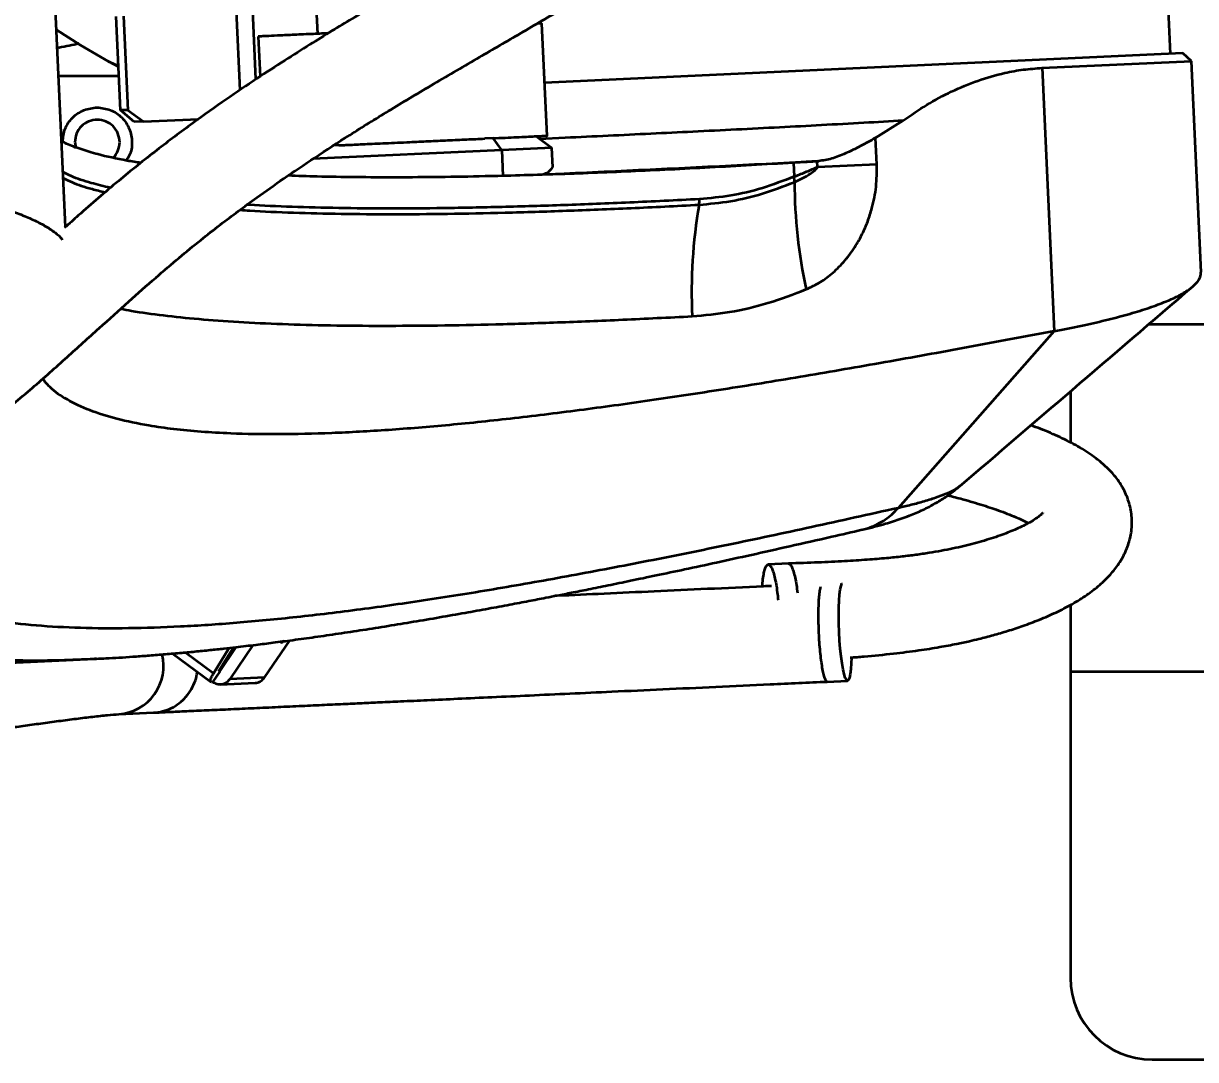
# Model space of a CAD drawing. Header units: millimetres. Extents: x 0 to 420, y 0 to 297.
# Drawn here: x 283.052 to 285.922, y 159.392 to 161.928 of the extents above; entities that cross this region are included whole.
import ezdxf

# ---------------------------------------------------------------- set-up
doc = ezdxf.new("R2010")
doc.units = ezdxf.units.MM
doc.layers.add('尺寸线层', color=150, linetype='Continuous')
doc.styles.add('SLDTEXTSTYLE2', font='TXT', dxfattribs={"width": 0.7})
doc.dimstyles.new('SLDDIMSTYLE0', dxfattribs={"dimtxt": 3.5, "dimasz": 3.302, "dimexe": 0, "dimexo": 0.0625, "dimgap": 0.875, "dimtad": 1, "dimdec": 1, "dimlfac": 100, "dimrnd": 1e-09, "dimzin": 12, "dimdsep": 46, "dimtxsty": 'SLDTEXTSTYLE2', "dimsah": 1, "dimcen": 0.09, "dimadec": 0, "dimazin": 3, "dimtfac": 1, "dimtdec": 3, "dimtofl": 0, "dimtmove": 0, "dimatfit": 3, "dimfxl": 0, "dimfrac": 2, "dimtolj": 1, "dimtzin": 12, "dimarcsym": 0})

# ---------------------------------------------------------------- blocks, each defined once
blk = doc.blocks.new('_D_7')
at = {"layer": '尺寸线层'}
for p, q in [((70.597, 160.4022), (70.597, 246.1922)), ((332.8156, 175.1167), (332.8156, 246.1922)), ((332.8156, 245.1922), (70.597, 245.1922))]:
    blk.add_line(p, q, dxfattribs=at)
for points in [[(70.597, 245.1922), (73.899, 244.6842), (73.899, 245.7002)], [(332.8156, 245.1922), (329.5136, 245.7002), (329.5136, 244.6842)]]:
    blk.add_solid(points, dxfattribs=at)
at = {"layer": '尺寸线层', "insert": (202.8758, 249.704), "char_height": 3.5, "attachment_point": 1, "style": 'SLDTEXTSTYLE2'}
blk.add_mtext('26221.85', dxfattribs=at)

msp = doc.modelspace()

# ---------------------------------------------------------------- linework, layer by layer
at = {"color": 7, "linetype": 'Continuous', "lineweight": 35}
for p, q in [((283.155, 161.4299), (283.1281, 162.0151)), ((283.7665, 162.0084), (283.7714, 161.9025)), ((285.8608, 161.8533), (285.8542, 161.9982)), ((283.6209, 161.7912), (283.6131, 161.9603)), ((283.2891, 161.7152), (283.2786, 161.9449)), ((283.2965, 161.9457), (283.3071, 161.716)), ((283.5726, 161.9584), (283.5815, 161.7645)), ((284.334, 161.653), (284.3213, 161.9278)), ((283.6265, 161.8958), (283.631, 161.7978)), ((285.8908, 161.8547), (284.328, 161.7829)), ((285.9117, 161.8357), (285.8908, 161.8547)), ((283.2596, 161.8349), (283.2841, 161.8237)), ((283.2842, 161.822), (283.2596, 161.8349)), ((285.5463, 161.8189), (285.9117, 161.8357)), ((285.5463, 161.8189), (285.5759, 161.1748)), ((285.9354, 161.3192), (285.9117, 161.8357)), ((283.2853, 161.7985), (283.1381, 161.7985)), ((283.3071, 161.716), (283.2891, 161.7152)), ((283.3229, 161.6867), (283.2891, 161.7152)), ((283.3071, 161.716), (283.3455, 161.6877)), ((283.3455, 161.6877), (283.3229, 161.6867)), ((283.3455, 161.6877), (283.4806, 161.6939)), ((285.2059, 161.6906), (285.1383, 161.6477)), ((284.2017, 161.647), (284.1815, 161.646)), ((284.2017, 161.647), (284.208, 161.6473)), ((284.2229, 161.6179), (284.2017, 161.647)), ((284.3071, 161.6518), (284.3459, 161.6236)), ((284.3153, 161.6458), (284.378, 161.6487)), ((285.1412, 161.583), (285.1383, 161.6477)), ((283.1491, 161.6373), (283.1453, 161.6412)), ((283.1774, 161.6372), (283.1799, 161.6246)), ((284.2229, 161.6179), (283.7603, 161.5967)), ((283.824, 161.6296), (283.8105, 161.629)), ((283.8144, 161.6313), (283.8145, 161.6292)), ((284.3459, 161.6236), (284.2229, 161.6179)), ((284.2229, 161.6179), (284.2258, 161.5549)), ((284.348, 161.576), (284.3459, 161.6236)), ((284.9372, 161.5869), (284.9388, 161.5529)), ((284.9952, 161.5907), (284.999, 161.591)), ((284.9959, 161.5763), (284.9952, 161.5907)), ((285.1412, 161.583), (284.9959, 161.5763)), ((285.8079, 161.1922), (291.2154, 161.1922)), ((285.5759, 161.1748), (285.1937, 160.742)), ((285.6154, 161.0273), (285.6154, 160.9021)), ((285.3444, 160.7959), (285.344, 160.7956)), ((285.1936, 160.742), (285.1937, 160.742)), ((285.1018, 160.6888), (285.107, 160.6898)), ((284.9248, 160.6059), (284.8756, 160.6037)), ((285.6154, 160.5047), (285.6154, 160.3422)), ((283.6423, 160.3274), (283.7037, 160.4179)), ((283.4167, 160.3858), (283.5103, 160.3162)), ((283.5171, 160.337), (283.4477, 160.3886)), ((283.5171, 160.337), (283.5558, 160.3997)), ((283.5294, 160.3419), (283.5657, 160.4008)), ((283.5324, 160.342), (283.5728, 160.4016)), ((283.6136, 160.4064), (283.5574, 160.3235)), ((283.5636, 160.3882), (283.5597, 160.3911)), ((283.5636, 160.3881), (283.5597, 160.391)), ((282.9136, 160.3584), (283.2256, 160.3727)), ((283.2244, 160.3727), (283.2308, 160.373)), ((283.2256, 160.3733), (283.2308, 160.3735)), ((283.5324, 160.342), (283.5147, 160.316)), ((283.5294, 160.3419), (283.5324, 160.342)), ((283.6423, 160.3274), (283.5574, 160.3235)), ((285.6154, 160.3422), (287.0154, 160.3422)), ((285.6154, 160.3422), (285.6154, 159.5922)), ((283.5147, 160.316), (283.5118, 160.3159)), ((283.5338, 160.3101), (283.6188, 160.314)), ((285.0198, 160.317), (285.0694, 160.3193)), ((283.2854, 160.2373), (283.3703, 160.2412)), ((285.8154, 159.3922), (286.8154, 159.3922))]:
    msp.add_line(p, q, dxfattribs=at)
at = {"color": 7, "linetype": 'Continuous', "lineweight": 35, "flags": 128}
for points in [[(283.2596, 161.8349), (283.1917, 161.8743), (283.1329, 161.9123)], [(285.0792, 160.3754), (285.0787, 160.3626), (285.0775, 160.3478), (285.076, 160.3357), (285.0741, 160.3267), (285.0718, 160.3212), (285.0694, 160.3193), (285.0667, 160.321), (285.064, 160.3263), (285.0613, 160.335), (285.0586, 160.3469), (285.0561, 160.3616), (285.0539, 160.3786), (285.0519, 160.3975), (285.0503, 160.4177), (285.0492, 160.4385), (285.0484, 160.4593), (285.0482, 160.4795), (285.0484, 160.4985), (285.0491, 160.5157), (285.0502, 160.5306), (285.0517, 160.5426), (285.0537, 160.5516), (285.0559, 160.5571), (285.0561, 160.5574)]]:
    msp.add_lwpolyline(points, dxfattribs=at)
at = {"color": 7, "linetype": 'Continuous', "lineweight": 35}
for centre, radius, start, end in [((284.8798, 161.5411), 0.0601, 358.6512, 11.2425), ((286.1363, 161.5381), 1.1964, 179.9212, 192.593), ((285.9269, 161.2725), 1.239, 170.167, 182.8327), ((284.6451, 161.4947), 0.0619, 350.1318, 2.7984), ((283.276, 160.3559), 0.119, 274.5371, 13.7693), ((285.8154, 159.5922), 0.2, 180, 270)]:
    msp.add_arc(centre, radius, start, end, dxfattribs=at)
for points, knots in [([(282.4068, 160.655), (282.4427, 160.6643), (282.5141, 160.6827), (282.6157, 160.7226), (282.7101, 160.77), (282.7968, 160.8223), (282.8869, 160.8843), (282.9789, 160.9555), (283.072, 161.034), (283.1572, 161.1095), (283.2354, 161.1803), (283.3074, 161.2454), (283.3725, 161.303), (283.4312, 161.3532), (283.484, 161.3964), (283.5323, 161.4343), (283.5781, 161.4689), (283.6296, 161.5066), (283.6919, 161.5505), (283.7678, 161.6016), (283.8535, 161.6569), (283.9487, 161.7158), (284.0529, 161.7781), (284.1591, 161.84), (284.2654, 161.9016), (284.3699, 161.9627), (284.476, 162.0263), (284.5836, 162.0922), (284.6928, 162.1603), (284.8042, 162.2309), (284.8784, 162.2784), (284.9164, 162.3028)], [0, 0, 0, 0, 0.034674, 0.069013, 0.101876, 0.133426, 0.163744, 0.204177, 0.242225, 0.277785, 0.310754, 0.341062, 0.368674, 0.392251, 0.413542, 0.432777, 0.450005, 0.467609, 0.493017, 0.521939, 0.554332, 0.590151, 0.629355, 0.671921, 0.711101, 0.752819, 0.796973, 0.843676, 0.893055, 0.945172, 1, 1, 1, 1]), ([(283.9901, 162.0187), (283.9832, 162.0146), (283.9566, 161.9991), (283.9119, 161.9727), (283.8577, 161.9404), (283.8054, 161.9086), (283.7506, 161.8748), (283.6893, 161.8361), (283.621, 161.7916), (283.5457, 161.7406), (283.4636, 161.6824), (283.3752, 161.6161), (283.2815, 161.5408), (283.2069, 161.4766), (283.1636, 161.4376), (283.1524, 161.4275)], [0, 0, 0, 0, 0.024223, 0.093535, 0.155727, 0.212254, 0.274677, 0.345432, 0.424733, 0.512812, 0.609925, 0.716357, 0.832393, 0.956645, 1, 1, 1, 1]), ([(283.7976, 161.9037), (283.7835, 161.903), (283.7501, 161.9015), (283.7086, 161.8996), (283.6717, 161.8979), (283.6457, 161.8967), (283.6294, 161.896), (283.6276, 161.8959), (283.6267, 161.8958)], [0, 0, 0, 0, 0.1287557, 0.3040709, 0.4793861, 0.6547014, 0.8300166, 1, 1, 1, 1]), ([(284.3201, 161.9277), (284.3202, 161.9277), (284.3207, 161.9277), (284.3162, 161.9275), (284.3093, 161.9272), (284.3089, 161.9272)], [0, 0, 0, 0, 0.32904, 0.967653, 1, 1, 1, 1]), ([(283.1883, 161.8784), (283.172, 161.875), (283.1545, 161.8714), (283.1362, 161.8676), (283.1349, 161.8674)], [0, 0, 0, 0, 0.930918, 1, 1, 1, 1]), ([(285.2059, 161.6906), (285.2251, 161.7036), (285.2635, 161.7297), (285.3246, 161.7624), (285.3882, 161.7891), (285.4473, 161.806), (285.5001, 161.8156), (285.5309, 161.8178), (285.5463, 161.8189)], [0, 0, 0, 0, 0.185261, 0.370486, 0.559533, 0.748536, 0.874026, 1, 1, 1, 1]), ([(283.1477, 161.6387), (283.1489, 161.6494), (283.1514, 161.6711), (283.1709, 161.6987), (283.1989, 161.7184), (283.2212, 161.721), (283.2324, 161.7222)], [0, 0, 0, 0, 0.2412994, 0.4941996, 0.7470998, 1, 1, 1, 1]), ([(283.2324, 161.7222), (283.2435, 161.721), (283.2657, 161.7184), (283.294, 161.6988), (283.313, 161.6706), (283.3192, 161.6375), (283.3153, 161.6094), (283.3057, 161.5965), (283.3028, 161.5926)], [0, 0, 0, 0, 0.183819, 0.367638, 0.551457, 0.735276, 0.919095, 1, 1, 1, 1]), ([(284.378, 161.6487), (284.413, 161.6503), (284.4821, 161.6535), (284.587, 161.6585), (284.6919, 161.6636), (284.7974, 161.6688), (284.9027, 161.6741), (285.0071, 161.6796), (285.1085, 161.6851), (285.1739, 161.6888), (285.2059, 161.6906)], [0, 0, 0, 0, 0.129059, 0.254756, 0.377082, 0.503324, 0.629133, 0.752251, 0.879041, 1, 1, 1, 1]), ([(284.208, 161.6473), (284.2184, 161.6477), (284.2393, 161.6487), (284.2663, 161.6499), (284.2897, 161.651), (284.3084, 161.6519), (284.3225, 161.6525), (284.3309, 161.6529), (284.3346, 161.6531), (284.3337, 161.653), (284.3336, 161.653)], [0, 0, 0, 0, 0.1397911, 0.2795821, 0.4193732, 0.5591643, 0.6989554, 0.8387464, 0.9785375, 1, 1, 1, 1]), ([(285.1383, 161.6477), (285.1256, 161.6407), (285.1004, 161.6267), (285.0647, 161.6092), (285.0303, 161.5956), (285.0095, 161.5925), (284.999, 161.591)], [0, 0, 0, 0, 0.24501, 0.491369, 0.743909, 1, 1, 1, 1]), ([(283.3396, 161.5866), (283.3282, 161.5883), (283.2878, 161.5944), (283.2397, 161.6056), (283.1918, 161.6197), (283.1626, 161.6302), (283.1493, 161.6371), (283.1454, 161.6391)], [0, 0, 0, 0, 0.1304249, 0.4594006, 0.68346, 0.9075644, 1, 1, 1, 1]), ([(283.2719, 161.5993), (283.2763, 161.6047), (283.2852, 161.6158), (283.2866, 161.6299), (283.2874, 161.6372)], [0, 0, 0, 0, 0.485689, 1, 1, 1, 1]), ([(284.9372, 161.5869), (284.8684, 161.5829), (284.7306, 161.5748), (284.5369, 161.5654), (284.353, 161.5582), (284.1985, 161.5538), (284.0702, 161.5516), (283.9646, 161.5509), (283.8645, 161.5513), (283.7757, 161.5527), (283.7231, 161.5546), (283.6998, 161.5554)], [0, 0, 0, 0, 0.1367662, 0.2735323, 0.4112481, 0.5489637, 0.6427714, 0.7365981, 0.8304057, 0.9249054, 1, 1, 1, 1]), ([(284.3208, 161.5581), (284.3575, 161.5598), (284.4309, 161.5632), (284.5434, 161.5685), (284.6567, 161.5739), (284.7708, 161.5795), (284.8854, 161.5852), (284.9611, 161.589), (284.999, 161.591)], [0, 0, 0, 0, 0.167019, 0.333403, 0.499014, 0.665292, 0.832337, 1, 1, 1, 1]), ([(284.9952, 161.5907), (284.9867, 161.5901), (284.9697, 161.5889), (284.9481, 161.5876), (284.9372, 161.5869)], [0, 0, 0, 0, 0.497276, 1, 1, 1, 1]), ([(281.4504, 161.4265), (281.4544, 161.4323), (281.4623, 161.444), (281.484, 161.4613), (281.5133, 161.4784), (281.549, 161.4941), (281.5891, 161.5082), (281.6325, 161.5208), (281.6816, 161.5326), (281.7349, 161.5432), (281.7914, 161.5523), (281.8509, 161.5602), (281.9143, 161.5668), (281.9783, 161.5718), (282.0457, 161.5756), (282.1162, 161.578), (282.1936, 161.5789), (282.2728, 161.578), (282.3494, 161.5754), (282.4218, 161.5715), (282.4903, 161.5665), (282.558, 161.5603), (282.6243, 161.5528), (282.6882, 161.5443), (282.7498, 161.5348), (282.8088, 161.5242), (282.8647, 161.5127), (282.9166, 161.5005), (282.9646, 161.4876), (283.0082, 161.474), (283.047, 161.46), (283.0802, 161.4456), (283.1081, 161.431), (283.1298, 161.4161), (283.1426, 161.4052), (283.1463, 161.3993), (283.1469, 161.3984)], [0, 0, 0, 0, 0.0334457, 0.066891, 0.1015982, 0.1363046, 0.1658264, 0.1953477, 0.2257788, 0.2562094, 0.2848734, 0.313537, 0.3430762, 0.3726152, 0.3982259, 0.4294145, 0.4606032, 0.4929421, 0.5252814, 0.5531751, 0.5810691, 0.6097389, 0.6384092, 0.6669282, 0.6954477, 0.724751, 0.7540546, 0.7833709, 0.8126874, 0.8428229, 0.8729585, 0.9028379, 0.9327172, 0.9634594, 0.9942014, 1, 1, 1, 1]), ([(283.2648, 161.5255), (283.2486, 161.5293), (283.2125, 161.538), (283.1743, 161.5509), (283.1555, 161.5604), (283.1489, 161.5637)], [0, 0, 0, 0, 0.345797, 0.770341, 1, 1, 1, 1]), ([(284.3208, 161.5581), (284.3254, 161.5591), (284.3349, 161.5612), (284.3436, 161.571), (284.348, 161.576)], [0, 0, 0, 0, 0.49336, 1, 1, 1, 1]), ([(284.9388, 161.5529), (284.9394, 161.5531), (284.9503, 161.5572), (284.9709, 161.5657), (284.9874, 161.5727), (284.9959, 161.5763)], [0, 0, 0, 0, 0.026863, 0.499834, 1, 1, 1, 1]), ([(284.9399, 161.5397), (284.9533, 161.546), (284.9716, 161.5545), (284.9878, 161.5668), (284.9936, 161.5722), (284.9952, 161.5752), (284.9959, 161.5763)], [0, 0, 0, 0, 0.635556, 0.870329, 0.949944, 1, 1, 1, 1]), ([(284.9687, 161.2772), (284.98, 161.2826), (285.0026, 161.2933), (285.0347, 161.3175), (285.0644, 161.3476), (285.0881, 161.3801), (285.1061, 161.4125), (285.1194, 161.4428), (285.1291, 161.4728), (285.1357, 161.5014), (285.1413, 161.537), (285.1413, 161.5646), (285.1412, 161.583)], [0, 0, 0, 0, 0.125113, 0.2502204, 0.3750183, 0.4993528, 0.583388, 0.6672132, 0.7496639, 0.8129434, 0.8751225, 1, 1, 1, 1]), ([(283.1495, 161.5493), (283.1564, 161.5459), (283.1757, 161.5363), (283.21, 161.5248), (283.2412, 161.5174), (283.2523, 161.5147)], [0, 0, 0, 0, 0.261455, 0.736413, 1, 1, 1, 1]), ([(284.7061, 161.4841), (284.7319, 161.4864), (284.7834, 161.4911), (284.8616, 161.5098), (284.9138, 161.5297), (284.9399, 161.5397)], [0, 0, 0, 0, 0.333537, 0.666208, 1, 1, 1, 1]), ([(284.9388, 161.5529), (284.9129, 161.543), (284.8611, 161.5232), (284.7835, 161.5047), (284.7325, 161.5001), (284.707, 161.4977)], [0, 0, 0, 0, 0.333545, 0.66706, 1, 1, 1, 1]), ([(283.5821, 161.4716), (283.5899, 161.4711), (283.6301, 161.4681), (283.712, 161.4648), (283.828, 161.4618), (283.9539, 161.4609), (284.0878, 161.4619), (284.2299, 161.4647), (284.3799, 161.4694), (284.5378, 161.4757), (284.65, 161.4813), (284.7061, 161.4841)], [0, 0, 0, 0, 0.029815, 0.152407, 0.27469, 0.396777, 0.518828, 0.638821, 0.75909, 0.879538, 1, 1, 1, 1]), ([(284.707, 161.4977), (284.6495, 161.4949), (284.5352, 161.4891), (284.3747, 161.4828), (284.2227, 161.4782), (284.0796, 161.4754), (283.9462, 161.4746), (283.8222, 161.4756), (283.709, 161.4787), (283.6348, 161.4816), (283.6011, 161.484), (283.5991, 161.4841)], [0, 0, 0, 0, 0.125991, 0.250544, 0.375494, 0.500032, 0.624606, 0.747409, 0.870037, 0.992493, 1, 1, 1, 1]), ([(285.5759, 161.1748), (285.5979, 161.1791), (285.6421, 161.1878), (285.7018, 161.2015), (285.7561, 161.2157), (285.8043, 161.2304), (285.8455, 161.2453), (285.8796, 161.2607), (285.9062, 161.2763), (285.9245, 161.2918), (285.9345, 161.3062), (285.9347, 161.3152), (285.9348, 161.3192)], [0, 0, 0, 0, 0.098496, 0.196993, 0.298144, 0.399295, 0.501435, 0.603576, 0.708634, 0.813693, 0.916694, 1, 1, 1, 1]), ([(284.6894, 161.2113), (284.72, 161.2141), (284.7813, 161.2196), (284.8747, 161.2418), (284.9374, 161.2654), (284.9687, 161.2772)], [0, 0, 0, 0, 0.3329021, 0.6664164, 1, 1, 1, 1]), ([(285.3448, 160.7955), (285.4366, 160.8741), (285.6266, 161.037), (285.8168, 161.1998), (285.915, 161.284)], [0, 0, 0, 0, 0.4831656, 1, 1, 1, 1]), ([(283.2902, 161.2296), (283.2989, 161.2279), (283.3297, 161.2218), (283.3929, 161.2133), (283.4797, 161.2042), (283.5772, 161.1971), (283.6847, 161.192), (283.8019, 161.1889), (283.9286, 161.1878), (284.0637, 161.1887), (284.2069, 161.1915), (284.3582, 161.1962), (284.5182, 161.2026), (284.6322, 161.2084), (284.6894, 161.2113)], [0, 0, 0, 0, 0.034229, 0.121726, 0.208857, 0.297085, 0.38543, 0.473894, 0.56248, 0.650754, 0.737569, 0.824691, 0.911867, 1, 1, 1, 1]), ([(285.5759, 161.1748), (285.5051, 161.1615), (285.3634, 161.1348), (285.1605, 161.0982), (284.964, 161.0642), (284.7752, 161.0334), (284.5942, 161.0058), (284.4196, 160.9816), (284.2524, 160.961), (284.0928, 160.9443), (283.9436, 160.9321), (283.8041, 160.9244), (283.6751, 160.9215), (283.5701, 160.9233), (283.486, 160.9281), (283.4192, 160.9345), (283.349, 160.9445), (283.2787, 160.9593), (283.2119, 160.9805), (283.1576, 161.0065), (283.1194, 161.0323), (283.1044, 161.0512), (283.0988, 161.0582)], [0, 0, 0, 0, 0.051234, 0.102486, 0.15372, 0.205642, 0.257584, 0.309506, 0.363657, 0.417808, 0.472334, 0.52686, 0.582574, 0.638288, 0.675705, 0.713131, 0.750548, 0.804644, 0.85874, 0.913208, 0.967677, 1, 1, 1, 1]), ([(285.0759, 160.3759), (285.0873, 160.3768), (285.1234, 160.3796), (285.1798, 160.3854), (285.242, 160.3932), (285.2935, 160.4013), (285.3346, 160.409), (285.3661, 160.4158), (285.3897, 160.4214), (285.4089, 160.4262), (285.4327, 160.4326), (285.4632, 160.4415), (285.501, 160.4539), (285.541, 160.469), (285.5812, 160.4865), (285.6202, 160.5066), (285.6561, 160.5289), (285.687, 160.5526), (285.7129, 160.5777), (285.735, 160.6056), (285.7524, 160.6372), (285.7636, 160.672), (285.7674, 160.7085), (285.7629, 160.7458), (285.7506, 160.7804), (285.7324, 160.8109), (285.7069, 160.8405), (285.6742, 160.8678), (285.6346, 160.893), (285.5903, 160.9155), (285.552, 160.9324), (285.5264, 160.9415), (285.5185, 160.9444)], [0, 0, 0, 0, 0.020352, 0.064564, 0.103885, 0.138297, 0.167483, 0.190958, 0.208427, 0.221991, 0.23596, 0.265441, 0.298208, 0.335775, 0.377913, 0.421292, 0.46494, 0.507958, 0.546511, 0.581472, 0.618613, 0.651177, 0.684285, 0.717526, 0.750374, 0.782304, 0.812871, 0.856397, 0.898176, 0.939095, 0.9813, 1, 1, 1, 1]), ([(285.1071, 160.6895), (285.1168, 160.6918), (285.1361, 160.6963), (285.1604, 160.703), (285.1818, 160.7095), (285.2014, 160.716), (285.22, 160.7228), (285.2375, 160.73), (285.2537, 160.7372), (285.2708, 160.7457), (285.2921, 160.7574), (285.3185, 160.7742), (285.3363, 160.7887), (285.3463, 160.7967)], [0, 0, 0, 0, 0.112081, 0.221788, 0.303183, 0.382486, 0.467421, 0.538978, 0.606788, 0.67194, 0.754055, 0.862964, 1, 1, 1, 1]), ([(285.344, 160.7956), (285.3411, 160.7931), (285.3337, 160.7868), (285.3133, 160.777), (285.2856, 160.7665), (285.2551, 160.7571), (285.2276, 160.7499), (285.2089, 160.7454), (285.2005, 160.7435), (285.1964, 160.7426), (285.1946, 160.7422), (285.1936, 160.742)], [0, 0, 0, 0, 0.139291, 0.354422, 0.536449, 0.718317, 0.876301, 0.945561, 0.976052, 0.988031, 1, 1, 1, 1]), ([(285.3155, 160.7729), (285.3274, 160.7699), (285.3576, 160.7622), (285.401, 160.7492), (285.4464, 160.7339), (285.4848, 160.7188), (285.5041, 160.7092), (285.5125, 160.705)], [0, 0, 0, 0, 0.150465, 0.378711, 0.5869, 0.819898, 1, 1, 1, 1]), ([(285.1937, 160.742), (285.1225, 160.7262), (284.9805, 160.6946), (284.7769, 160.6514), (284.5807, 160.6117), (284.3925, 160.5759), (284.2122, 160.544), (284.0398, 160.5163), (283.8754, 160.4929), (283.7194, 160.4741), (283.5724, 160.46), (283.4351, 160.4509), (283.3075, 160.4467), (283.1896, 160.4475), (283.0816, 160.4535), (282.9834, 160.4645), (282.8955, 160.4807), (282.818, 160.502), (282.7509, 160.5283), (282.6943, 160.5595), (282.648, 160.5955), (282.6128, 160.6362), (282.59, 160.6746), (282.583, 160.701), (282.5804, 160.7108)], [0, 0, 0, 0, 0.046238, 0.092316, 0.138296, 0.184241, 0.230216, 0.276286, 0.322518, 0.368987, 0.415511, 0.461895, 0.508209, 0.554525, 0.600917, 0.647456, 0.694028, 0.740513, 0.786981, 0.833506, 0.880111, 0.926512, 0.972708, 1, 1, 1, 1]), ([(285.5482, 160.7298), (285.5481, 160.7297), (285.5478, 160.7295), (285.5424, 160.7243), (285.5318, 160.7164), (285.5175, 160.7075), (285.5012, 160.6989), (285.4791, 160.6885), (285.4482, 160.6761), (285.4056, 160.662), (285.3559, 160.6487), (285.3096, 160.6388), (285.2694, 160.6319), (285.2373, 160.6271), (285.2025, 160.6229), (285.1627, 160.6188), (285.1157, 160.6149), (285.0601, 160.6115), (284.9955, 160.6084), (284.9493, 160.6068), (284.9248, 160.606)], [0, 0, 0, 0, 0.0337355, 0.0846079, 0.1439736, 0.2007979, 0.2483788, 0.2913824, 0.3654867, 0.4457811, 0.5230463, 0.5982481, 0.6361044, 0.6740942, 0.7125556, 0.7547493, 0.8042074, 0.8612938, 0.9264377, 1, 1, 1, 1]), ([(285.107, 160.6898), (285.1093, 160.6903), (285.119, 160.692), (285.1342, 160.6981), (285.1534, 160.7078), (285.1699, 160.7194), (285.1834, 160.7311), (285.1906, 160.7388), (285.1936, 160.742)], [0, 0, 0, 0, 0.0717387, 0.2950055, 0.4912061, 0.7097416, 0.8791091, 1, 1, 1, 1]), ([(283.2308, 160.373), (283.2386, 160.3734), (283.2572, 160.3743), (283.2866, 160.376), (283.3206, 160.3782), (283.3568, 160.3809), (283.395, 160.3839), (283.4333, 160.3872), (283.4715, 160.3908), (283.5075, 160.3944), (283.5409, 160.398), (283.5702, 160.4013), (283.5966, 160.4044), (283.627, 160.408), (283.6649, 160.4128), (283.7128, 160.4191), (283.7661, 160.4264), (283.8233, 160.4347), (283.883, 160.4438), (283.9443, 160.4535), (284.0069, 160.4638), (284.0698, 160.4745), (284.1312, 160.4853), (284.1886, 160.4957), (284.2408, 160.5054), (284.2876, 160.5143), (284.3264, 160.5217), (284.3611, 160.5285), (284.3958, 160.5353), (284.4371, 160.5436), (284.4853, 160.5533), (284.5405, 160.5646), (284.6029, 160.5777), (284.6729, 160.5925), (284.7506, 160.6092), (284.8363, 160.628), (284.9304, 160.6491), (285.0207, 160.6695), (285.0805, 160.6833), (285.1053, 160.6891)], [0, 0, 0, 0, 0.014256, 0.034292, 0.056177, 0.079922, 0.105538, 0.131828, 0.155936, 0.179792, 0.200856, 0.21912, 0.234573, 0.249617, 0.274774, 0.303231, 0.33493, 0.368041, 0.401616, 0.435659, 0.469272, 0.503333, 0.535997, 0.565641, 0.592277, 0.615913, 0.636756, 0.650819, 0.668068, 0.688501, 0.71212, 0.738926, 0.768923, 0.802118, 0.838519, 0.878139, 0.920996, 0.967112, 1, 1, 1, 1]), ([(282.3818, 160.6494), (282.3862, 160.6338), (282.3954, 160.6011), (282.4225, 160.5568), (282.46, 160.5154), (282.5085, 160.4789), (282.5676, 160.4475), (282.6372, 160.4212), (282.7173, 160.4002), (282.8079, 160.3845), (282.9086, 160.374), (283.0197, 160.369), (283.125, 160.3686), (283.1973, 160.3719), (283.2256, 160.3733)], [0, 0, 0, 0, 0.078623, 0.16496, 0.251332, 0.338121, 0.424803, 0.511389, 0.598123, 0.68486, 0.771474, 0.858014, 0.944362, 1, 1, 1, 1]), ([(284.8608, 160.55), (284.8613, 160.5561), (284.8623, 160.5687), (284.8649, 160.5836), (284.8679, 160.5949), (284.8716, 160.602), (284.8755, 160.6045), (284.8797, 160.6023), (284.884, 160.5956), (284.8881, 160.5847), (284.892, 160.5698), (284.8954, 160.5516), (284.898, 160.5335), (284.8992, 160.521), (284.8996, 160.5162)], [0, 0, 0, 0, 0.0844643, 0.1704973, 0.2565303, 0.3425633, 0.4285963, 0.5146293, 0.6006623, 0.6866953, 0.7727283, 0.8587613, 0.9447943, 1, 1, 1, 1]), ([(284.9248, 160.6059), (284.9262, 160.6056), (284.9289, 160.6048), (284.9332, 160.5978), (284.9373, 160.5869), (284.9412, 160.572), (284.9446, 160.5545), (284.9463, 160.541), (284.9472, 160.5345)], [0, 0, 0, 0, 0.168957, 0.337914, 0.506871, 0.675828, 0.844785, 1, 1, 1, 1]), ([(284.8832, 160.551), (284.8766, 160.5507), (284.8245, 160.5483), (284.7289, 160.5439), (284.599, 160.5379), (284.4763, 160.5323), (284.3944, 160.5285), (284.3535, 160.5266), (284.3509, 160.5265)], [0, 0, 0, 0, 0.037341, 0.295379, 0.539458, 0.769908, 0.985402, 1, 1, 1, 1]), ([(284.9996, 160.4362), (284.9993, 160.4441), (284.9987, 160.4597), (284.9985, 160.4824), (284.9989, 160.5033), (284.9999, 160.5218), (285.0015, 160.5366), (285.003, 160.5458), (285.004, 160.5486), (285.0042, 160.5491)], [0, 0, 0, 0, 0.160039, 0.320078, 0.480117, 0.640156, 0.800195, 0.960235, 1, 1, 1, 1]), ([(283.689, 160.416), (283.6882, 160.4153), (283.6856, 160.413), (283.683, 160.4119), (283.6823, 160.4128), (283.6821, 160.4131)], [0, 0, 0, 0, 0.228749, 0.75165, 1, 1, 1, 1]), ([(283.3703, 160.2412), (283.3778, 160.242), (283.3927, 160.2436), (283.4141, 160.2517), (283.4335, 160.2637), (283.4503, 160.2795), (283.4637, 160.2985), (283.4734, 160.319), (283.4763, 160.3336), (283.4777, 160.3405)], [0, 0, 0, 0, 0.145026, 0.290051, 0.435077, 0.580102, 0.725128, 0.870153, 1, 1, 1, 1]), ([(283.5106, 160.3166), (283.5103, 160.3168), (283.509, 160.3173), (283.5096, 160.3214), (283.5121, 160.3282), (283.5155, 160.334), (283.5171, 160.337)], [0, 0, 0, 0, 0.1342815, 0.4228543, 0.7114272, 1, 1, 1, 1]), ([(283.6188, 160.3145), (283.62, 160.3144), (283.6252, 160.314), (283.6342, 160.3182), (283.6396, 160.3243), (283.6423, 160.3274)], [0, 0, 0, 0, 0.1342239, 0.567112, 1, 1, 1, 1]), ([(283.3703, 160.2412), (283.3825, 160.2418), (283.4059, 160.2429), (283.4495, 160.2449), (283.4978, 160.2471), (283.5509, 160.2495), (283.6075, 160.2521), (283.6663, 160.2548), (283.7248, 160.2575), (283.7808, 160.2601), (283.8327, 160.2625), (283.8803, 160.2647), (283.9271, 160.2668), (283.98, 160.2692), (284.0434, 160.2721), (284.118, 160.2756), (284.2016, 160.2794), (284.2931, 160.2836), (284.391, 160.2881), (284.5, 160.2931), (284.6192, 160.2986), (284.7485, 160.3045), (284.8825, 160.3107), (284.9734, 160.3149), (285.0198, 160.317)], [0, 0, 0, 0, 0.052065, 0.099792, 0.143791, 0.18479, 0.223457, 0.260234, 0.29503, 0.327352, 0.356691, 0.382613, 0.406597, 0.434117, 0.469678, 0.510232, 0.555588, 0.605293, 0.658545, 0.71416, 0.781821, 0.851732, 0.924213, 1, 1, 1, 1]), ([(281.4722, 160.2918), (281.4758, 160.2919), (281.4828, 160.292), (281.4905, 160.2916), (281.4963, 160.291), (281.5004, 160.2904), (281.5035, 160.2898), (281.5063, 160.2892), (281.5093, 160.2885), (281.5136, 160.2873), (281.5196, 160.2854), (281.527, 160.2824), (281.5355, 160.2784), (281.5449, 160.2733), (281.5553, 160.2673), (281.5659, 160.2607), (281.5786, 160.2527), (281.5935, 160.2431), (281.6119, 160.2316), (281.6327, 160.219), (281.6561, 160.2057), (281.679, 160.1939), (281.7001, 160.184), (281.7173, 160.1765), (281.7339, 160.1698), (281.7495, 160.164), (281.763, 160.1593), (281.7743, 160.1556), (281.7842, 160.1525), (281.7947, 160.1494), (281.8068, 160.146), (281.8204, 160.1425), (281.8353, 160.139), (281.8513, 160.1355), (281.8684, 160.1321), (281.8859, 160.1291), (281.9031, 160.1264), (281.9225, 160.1237), (281.9441, 160.1212), (281.9681, 160.1189), (281.9914, 160.1172), (282.0144, 160.116), (282.0376, 160.1151), (282.0621, 160.1145), (282.0893, 160.1143), (282.1204, 160.1144), (282.1547, 160.1151), (282.1922, 160.1163), (282.2328, 160.1181), (282.276, 160.1206), (282.3192, 160.1235), (282.3579, 160.1264), (282.3911, 160.1292), (282.419, 160.1317), (282.4441, 160.134), (282.4661, 160.1361), (282.4853, 160.138), (282.5048, 160.14), (282.527, 160.1423), (282.5541, 160.1452), (282.5853, 160.1487), (282.6247, 160.1532), (282.6725, 160.1588), (282.7275, 160.1656), (282.7843, 160.1729), (282.8413, 160.1804), (282.8981, 160.188), (282.9542, 160.1956), (283.0053, 160.2026), (283.0521, 160.2091), (283.0953, 160.215), (283.1388, 160.2209), (283.1816, 160.2265), (283.2218, 160.2314), (283.2578, 160.2355), (283.2765, 160.2367), (283.2854, 160.2373)], [0, 0, 0, 0, 0.01029, 0.019513, 0.027386, 0.03368, 0.038221, 0.042785, 0.047847, 0.053461, 0.064946, 0.078446, 0.093091, 0.112103, 0.130149, 0.146984, 0.162822, 0.185345, 0.207702, 0.230383, 0.254778, 0.280962, 0.296407, 0.311553, 0.325372, 0.337821, 0.348869, 0.35655, 0.363341, 0.370401, 0.378914, 0.388889, 0.398325, 0.408788, 0.419996, 0.430771, 0.440977, 0.45061, 0.464581, 0.477377, 0.489558, 0.501483, 0.512762, 0.524388, 0.537434, 0.551889, 0.567738, 0.583939, 0.601336, 0.619882, 0.637789, 0.653864, 0.665876, 0.676646, 0.686189, 0.694521, 0.701658, 0.707948, 0.71649, 0.726529, 0.738026, 0.75093, 0.769682, 0.789755, 0.8099, 0.83002, 0.850012, 0.869768, 0.889166, 0.904142, 0.919761, 0.936063, 0.952696, 0.969241, 0.985203, 1, 1, 1, 1])]:
    msp.add_open_spline(points, degree=3, knots=knots, dxfattribs=at)
for points in [[(283.2874, 161.6372), (283.2865, 161.6444), (283.2849, 161.6588), (283.2722, 161.6771), (283.254, 161.6894), (283.2324, 161.6937), (283.2107, 161.6894), (283.1926, 161.6771), (283.1798, 161.6588), (283.1782, 161.6444), (283.1774, 161.6372)], [(283.9981, 161.6376), (284.0133, 161.6383), (284.0437, 161.6397), (284.091, 161.6419), (284.1377, 161.644), (284.1669, 161.6454), (284.1815, 161.646)], [(283.824, 161.6296), (283.8272, 161.6298), (283.8338, 161.6301), (283.8485, 161.6307), (283.8664, 161.6316), (283.8876, 161.6325), (283.9118, 161.6337), (283.9385, 161.6349), (283.9673, 161.6362), (283.9878, 161.6371), (283.9981, 161.6376)], [(285.0198, 160.317), (285.0188, 160.3174), (285.0169, 160.3182), (285.0138, 160.3252), (285.0107, 160.3362), (285.0078, 160.3511), (285.0051, 160.3693), (285.0028, 160.3901), (285.0008, 160.4127), (285, 160.4284), (284.9996, 160.4362)], [(283.5294, 160.3419), (283.5294, 160.3419), (283.5294, 160.3419), (283.5294, 160.3419), (283.5294, 160.3419), (283.5294, 160.3419), (283.5294, 160.3419)], [(283.5324, 160.342), (283.5324, 160.342), (283.5324, 160.342), (283.5324, 160.342), (283.5324, 160.342), (283.5324, 160.342), (283.5324, 160.342)], [(283.5574, 160.3235), (283.5547, 160.3203), (283.5493, 160.3141), (283.5377, 160.3097), (283.5253, 160.3099), (283.5182, 160.3139), (283.5147, 160.316)]]:
    msp.add_open_spline(points, degree=3, dxfattribs=at)

# ---------------------------------------------------------------- dimensions: what is measured, and where the dimension line sits
at = {"layer": '尺寸线层'}
dim = msp.add_linear_dim(base=(70.597, 245.1922), p1=(332.8156, 175.1167), p2=(70.597, 160.4022), angle=0, dimstyle='SLDDIMSTYLE0', dxfattribs=at)
dim.commit()
dim.dimension.update_dxf_attribs({"geometry": '_D_7', "text_midpoint": (209.0129, 245.1922), "dimtype": 160})

doc.saveas('drawing.dxf')
